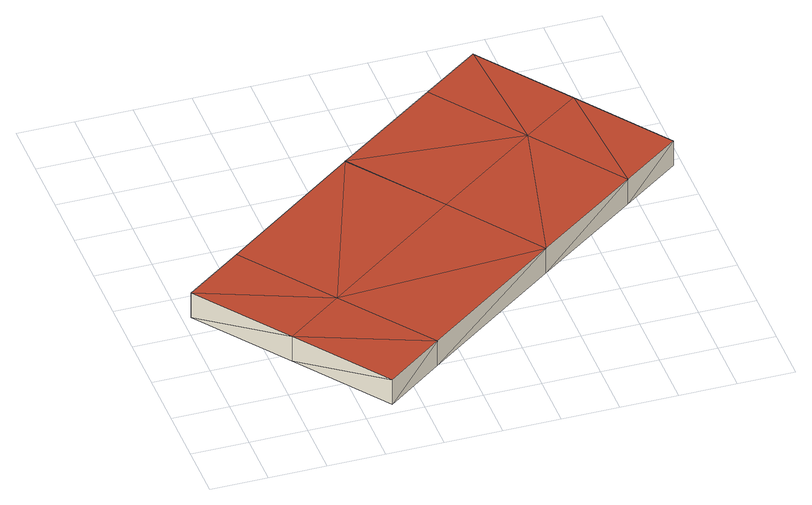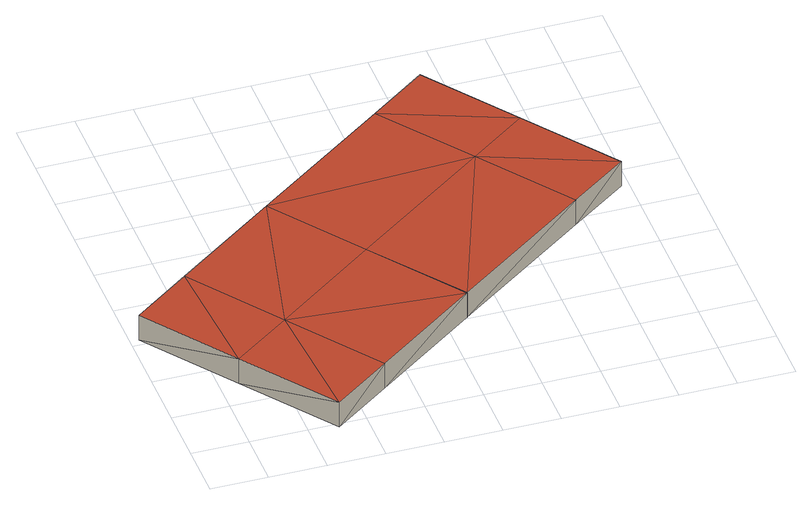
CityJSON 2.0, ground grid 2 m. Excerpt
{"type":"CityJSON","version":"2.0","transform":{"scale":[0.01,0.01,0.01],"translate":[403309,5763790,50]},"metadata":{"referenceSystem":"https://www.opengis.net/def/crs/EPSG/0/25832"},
"CityObjects":{
"building1":{"type":"Building","attributes":{"Geometrietyp2DReferenz":"2000","Gemeindeschluessel":"05515000","function":"53001_1800","roofType":"9999","measuredHeight":1},"geometry":[{"type":"Solid","lod":"2","boundaries":[[[[0,1,2]],[[1,3,2]],[[4,5,0]],[[5,1,0]],[[6,7,4]],[[7,5,4]],[[8,9,6]],[[9,7,6]],[[10,11,8]],[[11,9,8]],[[12,13,10]],[[13,11,10]],[[14,15,12]],[[15,13,12]],[[16,17,14]],[[17,15,14]],[[18,19,16]],[[19,17,16]],[[20,21,18]],[[21,19,18]],[[22,23,20]],[[23,21,20]],[[24,25,22]],[[25,23,22]],[[26,27,24]],[[27,25,24]],[[2,3,26]],[[3,27,26]],[[3,1,28]],[[28,1,5]],[[28,5,7]],[[28,7,29]],[[29,7,9]],[[29,9,11]],[[29,11,30]],[[30,11,13]],[[30,13,15]],[[30,15,17]],[[27,3,25]],[[25,3,28]],[[25,28,23]],[[23,28,29]],[[23,29,30]],[[23,30,21]],[[21,30,17]],[[21,17,19]],[[2,31,0]],[[31,4,0]],[[31,6,4]],[[31,32,6]],[[32,8,6]],[[32,10,8]],[[32,33,10]],[[33,12,10]],[[33,14,12]],[[33,16,14]],[[26,24,2]],[[24,31,2]],[[24,22,31]],[[22,32,31]],[[22,33,32]],[[22,20,33]],[[20,16,33]],[[20,18,16]]]],"semantics":{"surfaces":[{"type":"WallSurface"},{"type":"GroundSurface"},{"type":"RoofSurface"}],"values":[[0,0,0,0,0,0,0,0,0,0,0,0,0,0,0,0,0,0,0,0,0,0,0,0,0,0,0,0,1,1,1,1,1,1,1,1,1,1,1,1,1,1,1,1,1,1,2,2,2,2,2,2,2,2,2,2,2,2,2,2,2,2,2,2]]}}]}
},
"vertices":[
[28,686,197],[28,686,97],[265,363,197],[265,363,97],[232,835,197],[232,835,97],[722,1195,198],[722,1195,98],[722,1196,198],[722,1196,98],[723,1196,198],[723,1196,98],[1093,1466,195],[1093,1466,95],[1297,1615,193],[1297,1615,93],[1533,1292,193],[1533,1292,93],[1769,969,193],[1769,969,93],[1564,820,195],[1564,820,95],[1195,550,198],[1195,550,98],[706,191,197],[706,191,97],[502,41,197],[502,41,97],[469,513,97],[959,873,98],[1328,1143,95],[469,513,197],[959,873,198],[1328,1143,195]
]}
